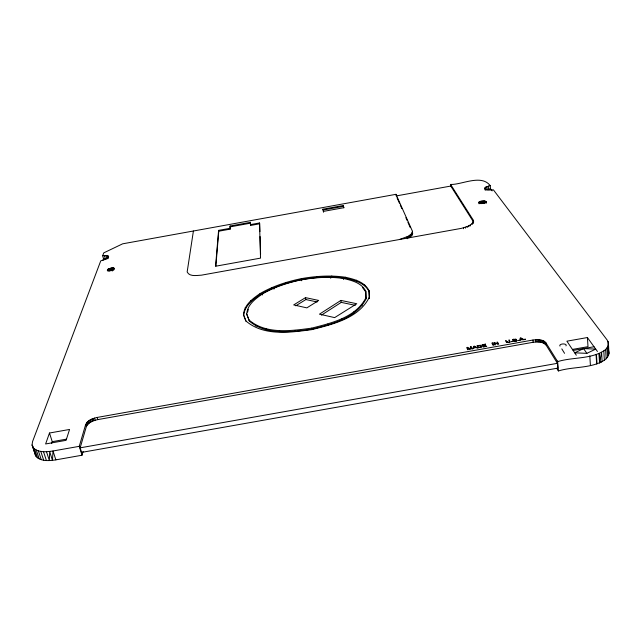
<?xml version="1.0" encoding="UTF-8"?>
<svg xmlns="http://www.w3.org/2000/svg" width="641" height="641" viewBox="0 0 641 641"><rect width="100%" height="100%" fill="white"/><g stroke="black" fill="none" stroke-linecap="round" stroke-linejoin="round"><path stroke-width="0.96" d="M83.106 451.384L82.008 455.23L55.855 459.861C49.389 460.855 41.328 461.616 36.217 456.672L32.05 444.99L32.555 441.585L100.749 260.847L105.949 259.204L108.161 257.73L108.633 256.408L107.263 255.599L102.68 255.743L103.505 258.764L102.864 260.47M510.06 342.014L509.387 339.978L508.738 340.099L510.06 342.014L509.018 342.478L506.414 342.238L505.517 340.667L506.166 340.555L507.247 342.623M215.857 266.135L218.773 231.201L230.159 229.141L230.103 226.009L250.431 222.331L250.615 225.44L259.685 223.797L259.517 222.964L250.439 224.606L250.615 225.44M230.159 229.141L230.103 226.009M412.475 231.313L411.586 233.717L408.517 236.152L408.766 237.947L412.379 234.67L412.475 231.313L395.986 194.319L122.647 243.82L103.762 252.875L102.68 255.743M229.983 228.316L218.597 230.375L215.568 266.231L260.534 258.123L259.517 222.964M515.452 339.401L513.593 339.209L512.624 339.85L516.726 340.908L517.007 340.539L516.253 340.002L513.385 339.986L513.625 340.371L513.281 339.882L513.201 339.345L513.273 339.746L516.277 339.434L515.492 339.049M193.406 231.008L187.164 271.944C189.488 276.96 196.915 275.358 201.418 275.173L461.48 228.34C465.678 226.906 472.986 225.768 473.411 220.344L450.591 184.432C461.568 184.953 481.263 173.863 490.205 185.626L490.525 188.758L492.128 190.882M509.018 342.478L509.515 341.549M247.61 312.175L248.283 309.299M246.713 314.05C247.298 304.739 255.334 298.85 262.385 294.003C274.492 286.968 287.905 282.649 301.558 279.813C315.356 277.393 329.466 276.455 343.376 278.482C351.829 280.373 361.54 282.825 365.795 291.214L366.091 298.786C355.979 318.537 331.565 324.154 311.766 329.21C291.286 331.91 266.472 335.596 249.429 321.165L246.713 314.05L249.429 321.165M369.176 291.607C364.633 282.777 354.401 280.189 345.467 278.202C330.836 276.079 316.005 277.056 301.502 279.604C287.136 282.593 273.042 287.128 260.302 294.523C252.85 299.635 244.381 305.845 243.708 315.668L243.492 314.667C244.173 304.852 252.65 298.658 260.102 293.554C272.85 286.166 286.952 281.631 301.318 278.643C315.829 276.095 330.668 275.109 345.299 277.224C354.233 279.212 364.465 281.776 369.016 290.597L369.368 298.522L369.016 290.597M556.821 368.399L558.391 370.955C573.246 366.372 590.786 368.735 604.343 360.234C607.444 358.191 609.984 354.433 608.621 350.619M82.008 455.23L79.26 446.336L85.686 424.43C87.713 420.103 92.825 418.429 97.144 417.443L532.951 340.026C537.254 339.49 542.695 339.193 545.868 342.727L557.646 361.612C572.581 357.037 590.145 359.337 603.798 350.883C607.452 348.728 610.216 343.592 607.043 339.874L493.402 189.84L487.937 190.121L484.772 188.991L484.612 188.398L485.726 187.132L490.205 185.626M86.343 426.594L80.165 447.835L557.438 363.319L546.052 345.002C542.895 341.461 537.454 341.741 533.16 342.278L97.785 419.599C93.466 420.584 88.354 422.267 86.343 426.594L85.686 424.43M51.625 443.508L52.25 441.665L49.477 433.02L69.565 429.454L66.079 440.335L45.615 443.965L49.477 433.02M480.59 345.771L477.793 345.836L478.603 347.526L480.79 346.973L480.397 345.299L477.016 345.691L478.074 347.911L481.359 347.069L481.431 345.795L480.397 345.299M478.891 202.195L478.795 202.86C480.942 204.046 484.492 203.726 486.142 201.859L484.428 200.937L480.726 201.274L478.891 202.195L479.067 203.814M369.2 297.496C358.583 318.385 332.751 324.282 311.871 329.626C290.261 332.463 264.028 336.405 246.072 321.117L243.492 314.667M249.205 320.155C266.271 334.562 291.086 330.86 311.566 328.16C331.365 323.104 355.787 317.503 365.923 297.769L365.795 291.214M107.56 269.581L107.311 270.286L108.025 270.734L110.42 270.67L113.096 269.813L114.459 268.339L112.263 267.834L108.698 268.811L107.56 269.581L107.984 271.143M516.726 340.908C516.277 341.661 511.935 341.421 513.585 340.836L516.366 340.595M321.47 315.108L341.244 302.376L355.25 305.332M340.908 300.413L319.45 314.17L334.642 317.615L356.789 303.746L340.908 300.413L341.244 302.376M295.749 305.821L305.893 299.547L317.175 301.983M305.525 297.624L293.682 304.924L306.871 307.872L318.697 300.445L305.525 297.624L305.893 299.547M399.672 239.454L408.517 236.152M586.876 353.351L595.721 349.097L583.566 348.6L574.705 352.822L586.876 353.351L583.566 348.6M490.525 188.758L487.256 189.672L486.928 186.531M343.328 205.505L343.464 206.346L323.064 210.04L322.912 209.206L343.328 205.505L343.864 207.796M473.411 220.344L473.603 222.131L450.783 186.058L396.218 195.938L395.986 194.319M230.279 226.834L250.607 223.156M343.929 207.684L323.393 211.402L323.537 212.243M483.098 345.627L485.95 345.403L483.226 345.892M597.436 351.484L587.412 337.543L566.892 341.18L576.315 355.226M52.25 441.665L66.544 439.125M572.437 349.433L588.005 346.669L587.412 337.543M573.11 350.451L594.031 346.741M79.26 446.336L52.995 450.992C46.505 451.897 38.476 452.842 33.316 447.899M506.855 341.813L509.307 342.406L509.515 341.853M103.505 258.764L108.089 258.627L107.263 255.599M512.624 339.85L512.984 340.259M362.429 287.416L365.37 291.423M507.199 342.214L507.728 342.35M561.812 348.88L564.553 353.327M32.05 444.99L36.217 456.672M481.014 346.412L481.359 347.069M397.019 197.749L399.439 203.189M400.24 205L401.851 208.621M405.873 217.684L407.083 220.4M407.892 222.211L410.304 227.651M244.077 316.59L245.92 321.205M36.289 450.086L39.197 458.892M34.598 449.093L37.507 457.882M40.784 451.392L43.684 460.23M38.364 450.855L41.264 459.677M43.508 451.673L46.408 460.518M46.489 451.697L49.373 460.558L49.678 451.472L52.474 460.422L52.995 450.992L55.855 459.861M33.452 447.714L35.359 455.278M79.476 445.607L81.575 452.402L557.822 368.118L557.253 360.979M86.431 423.004L87.088 425.167M89.692 420.208L90.341 422.363M88.682 420.873L89.331 423.036M87.793 421.57L88.45 423.725M87.04 422.283L87.689 424.446M93.233 418.509L93.874 420.664M91.984 419.022L92.633 421.177M90.798 419.591L91.447 421.746M94.523 418.076L95.164 420.232M97.144 417.443L97.785 419.599M32.867 446.168L34.943 453.724M105.989 255.455L106.807 258.475M109.507 268.459L110.148 270.798M108.698 268.811L109.331 271.151M104.427 255.503L105.244 258.523M108.033 269.188L108.457 270.75M113.737 267.898L114.162 269.46M113.072 267.818L113.705 270.157M112.263 267.834L112.896 270.173M108.169 255.927L108.577 257.442M111.358 267.954L112.199 271.079M110.412 268.17L111.053 270.51M218.597 230.375L218.773 231.201M322.912 209.206L323.376 211.506M245.207 307.608L245.423 308.593M250.919 300.413L251.128 301.39M255.775 325.203L255.991 326.229M260.102 293.554L260.302 294.523M266.103 328.785L266.319 329.819M262.385 294.003L262.586 294.972M279.524 330.572L279.74 331.613M273.771 288.17L273.963 289.131M272.096 287.424L272.289 288.386M295.084 330.363L295.285 331.413M286.11 282.361L286.303 283.322M311.566 328.16L311.766 329.21M301.318 278.643L301.502 279.604M301.558 279.813L301.743 280.774M327.671 324.114L327.855 325.163M316.846 276.471L317.023 277.433M331.798 275.983L331.966 276.952M330.548 277.289L330.716 278.25M342.102 318.561L342.286 319.603M343.376 278.482L343.536 279.452M345.299 277.224L345.467 278.202M353.784 311.959L353.96 313M361.877 304.852L362.045 305.877M356.5 280.173L356.66 281.159M364.625 284.708L364.785 285.702M365.923 297.769L366.091 298.786M407.067 236.922L407.315 238.716M411.586 233.717L411.834 235.495M410.793 234.542L411.041 236.329M409.767 235.359L410.016 237.146M412.435 232.09L412.676 233.869M412.139 232.891L412.379 234.67M450.591 184.432L450.783 186.058M465.382 227.21L465.486 228.14M463.491 227.811L463.595 228.741M468.699 225.832L468.803 226.762M467.129 226.545L467.233 227.475M473.306 221.89L472.97 223.613L472.866 222.691M472.177 223.493L472.281 224.422M470.077 225.079L470.182 226.009M482.601 200.937L482.857 203.357M481.639 201.066L481.896 203.493M480.726 201.274L480.982 203.702M479.933 201.546L480.101 203.165M479.308 201.859L479.476 203.477M484.941 187.765L485.181 190.121M486.062 201.546L486.231 203.165M485.726 201.274L485.894 202.893M485.173 201.066L485.341 202.684M484.428 200.937L484.684 203.365M483.554 200.889L483.811 203.317M488.458 186.018L488.779 189.159M485.726 187.132L486.054 190.265M473.507 221.265L473.587 222.026M532.951 340.026L533.16 342.278M538.368 339.73L538.568 341.99M537.03 339.682L537.222 341.933M535.66 339.714L535.86 341.974M542.054 340.355L542.246 342.615M540.908 340.067L541.1 342.326M539.674 339.858L539.866 342.118M545.868 342.727L546.052 345.002M544.786 341.621L544.978 343.888M544.009 341.14L544.201 343.4M543.095 340.716L543.288 342.975M557.646 361.612L558.391 370.955M607.964 341.405L608.357 346.933M589.808 355.915L590.409 365.29M596.442 354.425L597.011 363.8M596.074 354.561L596.651 363.936M599.96 362.758L599.391 353.391L599.543 362.854L602.123 361.612L601.57 352.254L599.543 362.854L598.982 353.487M605.625 349.409L606.162 358.744M603.798 350.883L604.343 360.234M608.95 353.896L608.429 342.991L608.525 346.805M607.956 346.244L608.477 355.547M607.019 347.855L607.548 357.173M259.685 223.797L259.909 231.625M260.054 236.521L260.575 254.132M250.431 222.331L250.439 224.606M560.002 346.092A3.229 1.482 -3.1 0 1 563.038 343.937A3.229 1.482 -3.1 0 1 565.963 345.876M520.692 338.224L520.492 339.418L522.167 339.121L520.692 338.224M474.228 346.444L473.931 347.654L475.598 347.358L474.228 346.444M520.444 339.69L520.276 340.451L519.587 340.571L520.228 338.055L520.933 337.927L524.21 339.746L520.444 339.69M470.518 346.853L469.949 349.008L467.682 347.35L466.704 347.526L467.706 349.746L468.339 349.633L467.481 347.743L469.765 349.385L470.358 349.281L470.935 347.166L471.792 349.025L472.417 348.912L471.391 346.693L470.518 346.853M473.851 347.927L472.93 348.824L473.787 346.268L474.484 346.148L477.553 347.999L475.91 347.566L473.851 347.927M485.541 344.177L481.992 344.81L483.066 347.021L486.751 346.364L483.594 346.645L482.769 344.954L485.541 344.177M492.536 342.975L491.887 343.087L493.009 345.291L493.666 345.17L492.536 342.975M494.347 342.655L493.682 342.767L494.812 344.97L495.437 344.858L494.548 343.127L498.706 344.281L497.552 342.078L496.927 342.19L497.833 343.913L494.347 342.655M512.295 341.525L511.606 341.653L512.295 341.525M518.817 340.371L518.128 340.491L518.817 340.371M525.34 339.209L524.65 339.329L525.34 339.209"/></g></svg>
